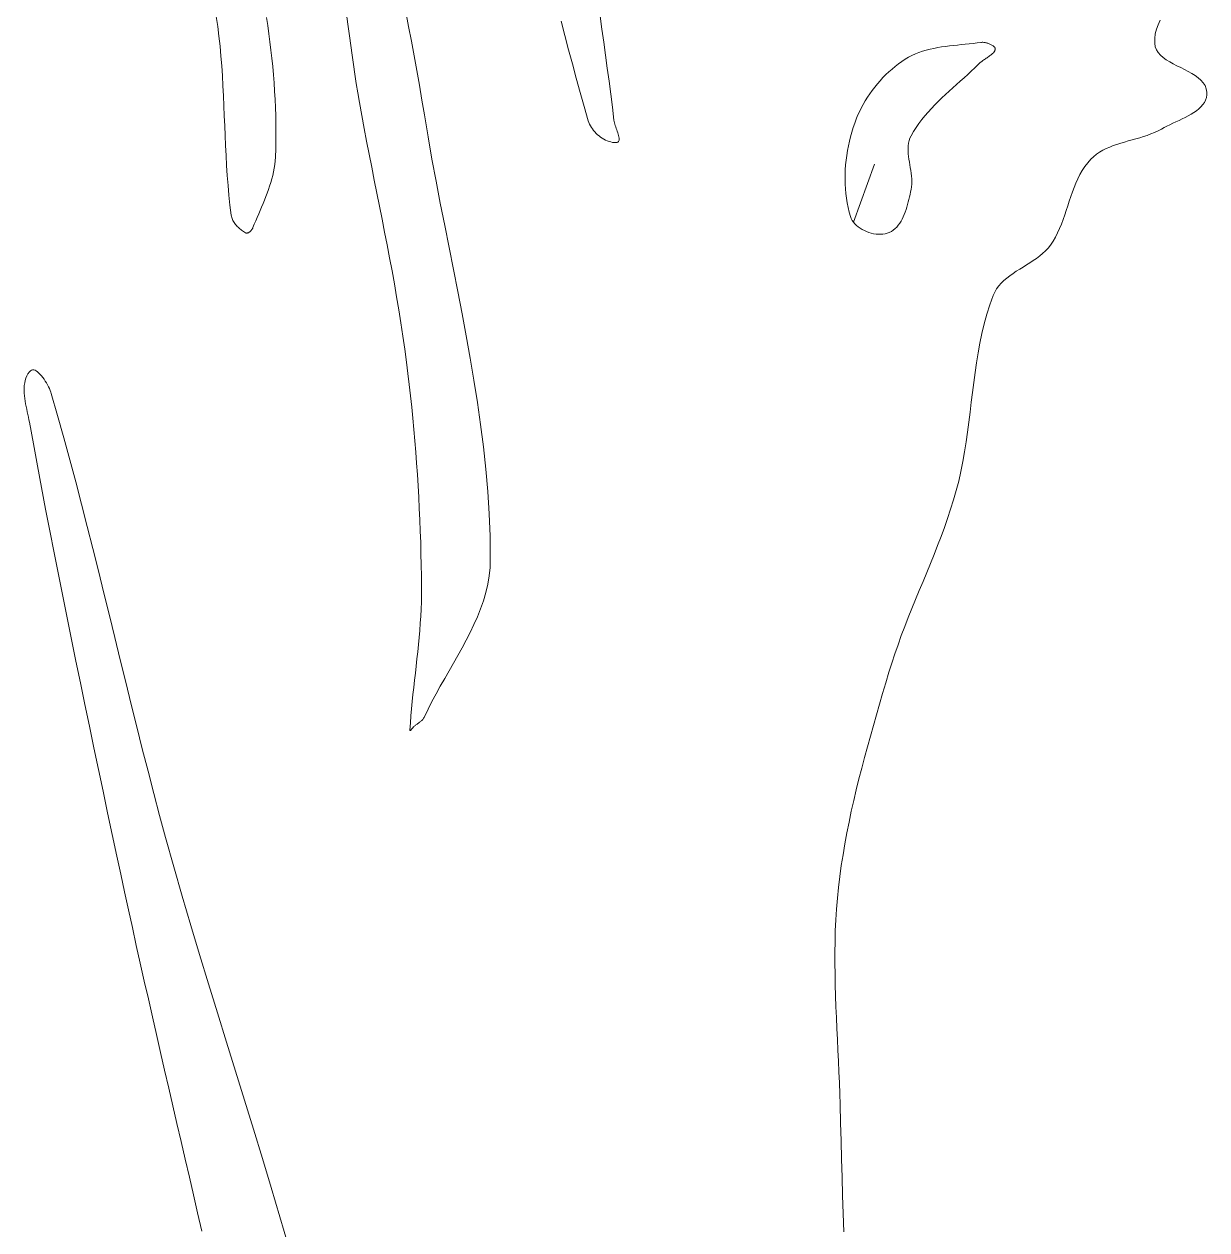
# Model space of a CAD drawing. Header units: inches. Extents: x -12 to 23, y -13.2 to 21.7.
# Drawn here: x 18.203 to 21.175, y -4.067 to -1.037 of the extents above; entities that cross this region are included whole.
import ezdxf

# ---------------------------------------------------------------- set-up
doc = ezdxf.new("R2010")
doc.units = ezdxf.units.IN
doc.header["$MEASUREMENT"] = 0
doc.layers.get('0').update_dxf_attribs({"lineweight": 0})

msp = doc.modelspace()

# ---------------------------------------------------------------- linework, layer by layer
at = {"color": 30, "linetype": 'Continuous', "lineweight": 0, "true_color": 0xff7e00}
msp.add_line((20.2869, -1.5344), (20.3397, -1.3884), dxfattribs=at)
at = {"color": 7, "linetype": 'Continuous', "lineweight": 0, "flags": 128}
for points in [[(18.6858, -1.0179), (18.6895, -1.0425), (18.6927, -1.0673), (18.6954, -1.0921), (18.6978, -1.117), (18.6997, -1.1419), (18.7014, -1.1668), (18.7028, -1.1918), (18.7041, -1.2169), (18.7052, -1.2419), (18.7062, -1.267), (18.7072, -1.292), (18.7082, -1.3171), (18.7093, -1.3421), (18.7105, -1.3672), (18.7119, -1.3922), (18.7136, -1.4172), (18.7155, -1.4421), (18.7177, -1.467), (18.7204, -1.4918), (18.7235, -1.5166), (18.724, -1.5195), (18.7247, -1.5224), (18.7256, -1.5252), (18.7267, -1.5279), (18.728, -1.5306), (18.7294, -1.5332), (18.731, -1.5357), (18.7327, -1.5381), (18.7345, -1.5405), (18.7365, -1.5428), (18.7385, -1.545), (18.7406, -1.5471), (18.7428, -1.5491), (18.7451, -1.5511), (18.7474, -1.553), (18.7497, -1.5547), (18.7521, -1.5564), (18.7545, -1.5581), (18.7569, -1.5596), (18.7593, -1.561), (18.7603, -1.5615), (18.7613, -1.5618), (18.7624, -1.5619), (18.7634, -1.5618), (18.7645, -1.5617), (18.7656, -1.5613), (18.7668, -1.5609), (18.7679, -1.5603), (18.7689, -1.5596), (18.77, -1.5589), (18.7711, -1.558), (18.7721, -1.5571), (18.773, -1.5561), (18.774, -1.5551), (18.7748, -1.554), (18.7756, -1.5529), (18.7764, -1.5517), (18.777, -1.5506), (18.7776, -1.5494), (18.7781, -1.5483), (18.7816, -1.5397), (18.7851, -1.5311), (18.7888, -1.5225), (18.7925, -1.5138), (18.7962, -1.5052), (18.7998, -1.4965), (18.8035, -1.4878), (18.8071, -1.4791), (18.8105, -1.4703), (18.8139, -1.4616), (18.8171, -1.4527), (18.8201, -1.4439), (18.823, -1.4349), (18.8255, -1.426), (18.8279, -1.4169), (18.8299, -1.4078), (18.8316, -1.3987), (18.833, -1.3895), (18.834, -1.3802), (18.8346, -1.3708), (18.8353, -1.3501), (18.8357, -1.3294), (18.8358, -1.3087), (18.8357, -1.288), (18.8353, -1.2673), (18.8346, -1.2466), (18.8337, -1.2259), (18.8325, -1.2052), (18.8311, -1.1845), (18.8295, -1.1639), (18.8277, -1.1432), (18.8256, -1.1226), (18.8233, -1.102), (18.8209, -1.0814), (18.8182, -1.0608), (18.8154, -1.0403), (18.8125, -1.0199)], [(19.0138, -1.0187), (19.0171, -1.0427), (19.0204, -1.0666), (19.0237, -1.0905), (19.027, -1.1144), (19.0304, -1.1383), (19.0339, -1.1622), (19.0375, -1.186), (19.0414, -1.2097), (19.0455, -1.2334), (19.0514, -1.2661), (19.0575, -1.2987), (19.0637, -1.3313), (19.0701, -1.3639), (19.0765, -1.3964), (19.083, -1.429), (19.0895, -1.4615), (19.096, -1.4941), (19.1024, -1.5266), (19.1088, -1.5592), (19.1152, -1.5917), (19.1214, -1.6243), (19.1275, -1.6569), (19.1334, -1.6896), (19.1392, -1.7223), (19.1447, -1.755), (19.15, -1.7878), (19.155, -1.8206), (19.1597, -1.8535), (19.1641, -1.8864), (19.1676, -1.9146), (19.171, -1.9427), (19.1741, -1.9709), (19.1771, -1.9991), (19.1799, -2.0274), (19.1825, -2.0556), (19.185, -2.0839), (19.1872, -2.1122), (19.1894, -2.1405), (19.1913, -2.1689), (19.1931, -2.1972), (19.1947, -2.2256), (19.1961, -2.254), (19.1974, -2.2824), (19.1985, -2.3108), (19.1995, -2.3392), (19.2003, -2.3676), (19.2009, -2.396), (19.2014, -2.4244), (19.2018, -2.4528), (19.2018, -2.4708), (19.2014, -2.4887), (19.2007, -2.5067), (19.1998, -2.5246), (19.1986, -2.5425), (19.1972, -2.5604), (19.1957, -2.5783), (19.1939, -2.5962), (19.1921, -2.6141), (19.1901, -2.632), (19.1881, -2.6499), (19.1861, -2.6677), (19.1841, -2.6856), (19.1821, -2.7035), (19.1802, -2.7214), (19.1783, -2.7393), (19.1766, -2.7572), (19.1751, -2.7751), (19.1737, -2.793), (19.1726, -2.811), (19.1726, -2.8116), (19.1727, -2.8119), (19.1729, -2.8121), (19.1732, -2.8121), (19.1735, -2.812), (19.1739, -2.8117), (19.1744, -2.8113), (19.1749, -2.8108), (19.1754, -2.8102), (19.176, -2.8095), (19.1766, -2.8088), (19.1773, -2.808), (19.1779, -2.8073), (19.1786, -2.8065), (19.1792, -2.8057), (19.1798, -2.8049), (19.1804, -2.8042), (19.181, -2.8036), (19.1815, -2.803), (19.182, -2.8025), (19.1834, -2.8013), (19.1848, -2.8001), (19.1862, -2.799), (19.1877, -2.7979), (19.1892, -2.7968), (19.1908, -2.7957), (19.1923, -2.7946), (19.1938, -2.7936), (19.1953, -2.7925), (19.1968, -2.7914), (19.1983, -2.7902), (19.1997, -2.7891), (19.2011, -2.7879), (19.2024, -2.7866), (19.2037, -2.7853), (19.2049, -2.7839), (19.206, -2.7825), (19.207, -2.781), (19.208, -2.7794), (19.2088, -2.7777), (19.2088, -2.7777), (19.2088, -2.7777), (19.2088, -2.7777), (19.2088, -2.7777), (19.2181, -2.7582), (19.2279, -2.7389), (19.2382, -2.7196), (19.2489, -2.7004), (19.2598, -2.6813), (19.2708, -2.6621), (19.2819, -2.6429), (19.2928, -2.6237), (19.3035, -2.6045), (19.314, -2.5851), (19.3239, -2.5656), (19.3333, -2.5459), (19.342, -2.5261), (19.35, -2.5061), (19.357, -2.4859), (19.363, -2.4654), (19.3679, -2.4446), (19.3715, -2.4235), (19.3738, -2.4022), (19.3745, -2.3804), (19.3738, -2.3239), (19.3715, -2.2676), (19.3679, -2.2113), (19.363, -2.1552), (19.357, -2.0992), (19.35, -2.0432), (19.3421, -1.9874), (19.3334, -1.9316), (19.324, -1.8759), (19.314, -1.8203), (19.3036, -1.7647), (19.2929, -1.7091), (19.2819, -1.6535), (19.2709, -1.598), (19.2598, -1.5425), (19.2489, -1.487), (19.2383, -1.4314), (19.2279, -1.3758), (19.2181, -1.3202), (19.2088, -1.2646), (19.2027, -1.2275), (19.1964, -1.1905), (19.1899, -1.1535), (19.1831, -1.1165), (19.1762, -1.0796), (19.1692, -1.0427), (19.1621, -1.0058)], [(19.5526, -1.0291), (19.5617, -1.0651), (19.5711, -1.101), (19.5806, -1.1368), (19.5904, -1.1726), (19.6003, -1.2084), (19.6104, -1.244), (19.6207, -1.2796), (19.6222, -1.2838), (19.6239, -1.2881), (19.626, -1.2922), (19.6283, -1.2963), (19.631, -1.3002), (19.6339, -1.3041), (19.637, -1.3078), (19.6403, -1.3114), (19.6439, -1.3147), (19.6476, -1.3179), (19.6515, -1.3209), (19.6555, -1.3236), (19.6597, -1.3261), (19.6639, -1.3283), (19.6683, -1.3302), (19.6727, -1.3317), (19.6771, -1.333), (19.6816, -1.3339), (19.686, -1.3344), (19.6905, -1.3345), (19.693, -1.3342), (19.6949, -1.3334), (19.6964, -1.3321), (19.6973, -1.3304), (19.6979, -1.3283), (19.698, -1.3258), (19.6978, -1.3231), (19.6974, -1.3201), (19.6966, -1.3168), (19.6957, -1.3134), (19.6946, -1.3099), (19.6934, -1.3062), (19.6922, -1.3025), (19.6909, -1.2988), (19.6896, -1.2951), (19.6884, -1.2915), (19.6873, -1.288), (19.6864, -1.2846), (19.6857, -1.2815), (19.6852, -1.2785), (19.6852, -1.2785), (19.6852, -1.2785), (19.6852, -1.2785), (19.6852, -1.2785), (19.6812, -1.2458), (19.677, -1.213), (19.6727, -1.1803), (19.6684, -1.1476), (19.6639, -1.1149), (19.6594, -1.0822), (19.6549, -1.0495), (19.6504, -1.0168)], [(18.8673, -4.1076), (18.8459, -4.0341), (18.8241, -3.9607), (18.802, -3.8874), (18.7796, -3.8142), (18.757, -3.7411), (18.7343, -3.6679), (18.7116, -3.5948), (18.6889, -3.5216), (18.6664, -3.4484), (18.6441, -3.3752), (18.6221, -3.3019), (18.6005, -3.2284), (18.5794, -3.1549), (18.5588, -3.0812), (18.5437, -3.0256), (18.529, -2.9699), (18.5145, -2.9141), (18.5002, -2.8583), (18.4862, -2.8024), (18.4723, -2.7465), (18.4585, -2.6905), (18.4448, -2.6346), (18.4311, -2.5786), (18.4174, -2.5226), (18.4037, -2.4666), (18.3899, -2.4107), (18.3759, -2.3548), (18.3618, -2.2989), (18.3475, -2.2431), (18.3329, -2.1874), (18.3181, -2.1317), (18.3029, -2.0762), (18.2874, -2.0207), (18.2714, -1.9654), (18.2701, -1.9614), (18.2685, -1.9572), (18.2666, -1.9528), (18.2644, -1.9481), (18.262, -1.9434), (18.2593, -1.9386), (18.2565, -1.9339), (18.2535, -1.9293), (18.2503, -1.925), (18.2471, -1.9208), (18.2438, -1.9171), (18.2405, -1.9137), (18.2372, -1.9108), (18.2339, -1.9085), (18.2307, -1.9068), (18.2275, -1.9058), (18.2245, -1.9056), (18.2216, -1.9063), (18.219, -1.9078), (18.2165, -1.9104), (18.2129, -1.9156), (18.21, -1.921), (18.2077, -1.9266), (18.2059, -1.9325), (18.2046, -1.9385), (18.2037, -1.9447), (18.2033, -1.9511), (18.2032, -1.9576), (18.2035, -1.9641), (18.204, -1.9708), (18.2048, -1.9775), (18.2058, -1.9843), (18.207, -1.991), (18.2083, -1.9978), (18.2097, -2.0046), (18.2111, -2.0113), (18.2126, -2.0179), (18.214, -2.0245), (18.2153, -2.0309), (18.2165, -2.0372), (18.2264, -2.0919), (18.2366, -2.1466), (18.2468, -2.2013), (18.2572, -2.2559), (18.2678, -2.3105), (18.2784, -2.3651), (18.2892, -2.4197), (18.3001, -2.4742), (18.3111, -2.5287), (18.3221, -2.5833), (18.3333, -2.6377), (18.3445, -2.6922), (18.3558, -2.7467), (18.3672, -2.8011), (18.3786, -2.8556), (18.3901, -2.91), (18.4016, -2.9644), (18.4131, -3.0188), (18.4247, -3.0732), (18.4363, -3.1276), (18.4459, -3.1726), (18.4556, -3.2175), (18.4653, -3.2623), (18.4752, -3.3072), (18.4851, -3.3521), (18.4951, -3.3969), (18.5052, -3.4417), (18.5153, -3.4865), (18.5255, -3.5313), (18.5357, -3.5761), (18.5459, -3.6209), (18.5562, -3.6656), (18.5666, -3.7104), (18.5769, -3.7552), (18.5873, -3.7999), (18.5976, -3.8447), (18.608, -3.8894), (18.6184, -3.9342), (18.6288, -3.9789), (18.6391, -4.0237), (18.6499, -4.0702)]]:
    msp.add_lwpolyline(points, dxfattribs=at)
at = {"color": 7, "linetype": 'Continuous', "lineweight": 0}
msp.add_lwpolyline([(21.0572, -1.0272), (21.0521, -1.0382), (21.0481, -1.0495), (21.0452, -1.061), (21.0437, -1.0728), (21.0438, -1.0849), (21.0452, -1.0935), (21.0483, -1.1012), (21.0528, -1.1083), (21.0585, -1.1149), (21.0653, -1.1209), (21.0729, -1.1264), (21.0813, -1.1317), (21.0903, -1.1367), (21.0996, -1.1415), (21.109, -1.1462), (21.1185, -1.151), (21.1278, -1.1558), (21.1367, -1.1608), (21.1452, -1.166), (21.1529, -1.1716), (21.1597, -1.1776), (21.1655, -1.1841), (21.1701, -1.1912), (21.1732, -1.199), (21.1748, -1.2075), (21.1748, -1.2146), (21.1737, -1.2213), (21.1715, -1.2276), (21.1685, -1.2336), (21.1645, -1.2392), (21.1598, -1.2445), (21.1545, -1.2495), (21.1485, -1.2543), (21.142, -1.2588), (21.1351, -1.2631), (21.1278, -1.2672), (21.1203, -1.2712), (21.1126, -1.275), (21.1048, -1.2788), (21.0969, -1.2824), (21.0892, -1.286), (21.0816, -1.2896), (21.0743, -1.2932), (21.0673, -1.2968), (21.0607, -1.3005), (21.0521, -1.3051), (21.0434, -1.3092), (21.0343, -1.3129), (21.0251, -1.3163), (21.0157, -1.3194), (21.0062, -1.3223), (20.9966, -1.3251), (20.9869, -1.3278), (20.9773, -1.3305), (20.9677, -1.3332), (20.9582, -1.336), (20.9488, -1.339), (20.9396, -1.3422), (20.9306, -1.3457), (20.9218, -1.3496), (20.9133, -1.3539), (20.9052, -1.3587), (20.8974, -1.364), (20.8901, -1.3699), (20.8831, -1.3765), (20.8753, -1.3854), (20.8682, -1.3948), (20.8618, -1.4046), (20.856, -1.4148), (20.8506, -1.4254), (20.8458, -1.4362), (20.8413, -1.4473), (20.837, -1.4586), (20.833, -1.4701), (20.8292, -1.4816), (20.8254, -1.4932), (20.8216, -1.5049), (20.8177, -1.5164), (20.8136, -1.5279), (20.8093, -1.5393), (20.8047, -1.5504), (20.7998, -1.5613), (20.7943, -1.5719), (20.7883, -1.5822), (20.7817, -1.5921), (20.7758, -1.5996), (20.7693, -1.6067), (20.7622, -1.6133), (20.7547, -1.6195), (20.7468, -1.6254), (20.7386, -1.6311), (20.7302, -1.6366), (20.7216, -1.642), (20.7131, -1.6473), (20.7045, -1.6526), (20.696, -1.658), (20.6878, -1.6635), (20.6798, -1.6691), (20.6721, -1.675), (20.6649, -1.6812), (20.6582, -1.6878), (20.652, -1.6948), (20.6466, -1.7023), (20.6419, -1.7103), (20.638, -1.7189), (20.6296, -1.7423), (20.6221, -1.766), (20.6155, -1.79), (20.6097, -1.8141), (20.6046, -1.8385), (20.6, -1.863), (20.596, -1.8876), (20.5923, -1.9124), (20.589, -1.9372), (20.5858, -1.9622), (20.5828, -1.9871), (20.5798, -2.0121), (20.5767, -2.037), (20.5734, -2.0619), (20.5699, -2.0868), (20.566, -2.1115), (20.5617, -2.1362), (20.5568, -2.1607), (20.5513, -2.185), (20.545, -2.2092), (20.5383, -2.2325), (20.531, -2.2558), (20.5233, -2.2788), (20.5152, -2.3018), (20.5068, -2.3246), (20.4981, -2.3473), (20.4892, -2.37), (20.4801, -2.3926), (20.4709, -2.4152), (20.4616, -2.4377), (20.4522, -2.4602), (20.4429, -2.4828), (20.4337, -2.5054), (20.4246, -2.528), (20.4158, -2.5507), (20.4071, -2.5734), (20.3988, -2.5963), (20.3907, -2.6193), (20.3831, -2.6424), (20.376, -2.6656), (20.3681, -2.6923), (20.3602, -2.719), (20.3523, -2.7457), (20.3445, -2.7724), (20.3369, -2.7992), (20.3293, -2.826), (20.3218, -2.8529), (20.3146, -2.8798), (20.3075, -2.9067), (20.3006, -2.9337), (20.294, -2.9607), (20.2876, -2.9878), (20.2815, -3.015), (20.2758, -3.0422), (20.2703, -3.0694), (20.2653, -3.0967), (20.2606, -3.1241), (20.2563, -3.1516), (20.2525, -3.1791), (20.2492, -3.2066), (20.2464, -3.2337), (20.2442, -3.2609), (20.2425, -3.288), (20.2413, -3.3152), (20.2406, -3.3425), (20.2402, -3.3697), (20.2402, -3.397), (20.2405, -3.4242), (20.2411, -3.4515), (20.2419, -3.4788), (20.2429, -3.5061), (20.244, -3.5335), (20.2452, -3.5608), (20.2465, -3.5881), (20.2479, -3.6154), (20.2492, -3.6427), (20.2504, -3.67), (20.2516, -3.6973), (20.2526, -3.7246), (20.2534, -3.7519), (20.2546, -3.7975), (20.2558, -3.8432), (20.2571, -3.8888), (20.2584, -3.9345), (20.2597, -3.9802), (20.2611, -4.0258), (20.2626, -4.0715)], dxfattribs=at)
at = {"color": 7, "linetype": 'Continuous', "lineweight": 0, "flags": 128}
msp.add_lwpolyline([(20.607, -1.0828), (20.5973, -1.0841), (20.5875, -1.0852), (20.5776, -1.0863), (20.5677, -1.0873), (20.5578, -1.0883), (20.5479, -1.0893), (20.5379, -1.0904), (20.528, -1.0915), (20.5181, -1.0928), (20.5083, -1.0942), (20.4985, -1.0958), (20.4888, -1.0977), (20.4793, -1.0998), (20.4698, -1.1022), (20.4605, -1.105), (20.4514, -1.1081), (20.4424, -1.1116), (20.4337, -1.1156), (20.4251, -1.1201), (20.4168, -1.1251), (20.4082, -1.1307), (20.3999, -1.1368), (20.3917, -1.1431), (20.3837, -1.1497), (20.3759, -1.1566), (20.3683, -1.1638), (20.3609, -1.1712), (20.3538, -1.1789), (20.3469, -1.1868), (20.3402, -1.195), (20.3339, -1.2033), (20.3277, -1.2119), (20.3219, -1.2206), (20.3164, -1.2295), (20.3112, -1.2386), (20.3063, -1.2478), (20.3017, -1.2571), (20.2974, -1.2665), (20.2935, -1.276), (20.29, -1.2857), (20.2863, -1.2968), (20.2828, -1.3082), (20.2796, -1.3197), (20.2768, -1.3313), (20.2742, -1.343), (20.2719, -1.3548), (20.27, -1.3667), (20.2684, -1.3787), (20.2671, -1.3907), (20.2662, -1.4027), (20.2657, -1.4147), (20.2656, -1.4267), (20.2658, -1.4387), (20.2665, -1.4506), (20.2675, -1.4625), (20.269, -1.4743), (20.2709, -1.486), (20.2733, -1.4975), (20.2761, -1.509), (20.2794, -1.5202), (20.2813, -1.5252), (20.2838, -1.5299), (20.2869, -1.5344), (20.2905, -1.5386), (20.2946, -1.5426), (20.299, -1.5463), (20.3038, -1.5498), (20.309, -1.5529), (20.3144, -1.5557), (20.32, -1.5582), (20.3257, -1.5603), (20.3316, -1.562), (20.3375, -1.5634), (20.3435, -1.5643), (20.3494, -1.5648), (20.3552, -1.5649), (20.3609, -1.5645), (20.3664, -1.5636), (20.3717, -1.5623), (20.3766, -1.5604), (20.382, -1.5577), (20.3869, -1.5545), (20.3914, -1.5508), (20.3956, -1.5467), (20.3995, -1.5422), (20.4031, -1.5373), (20.4063, -1.5322), (20.4093, -1.5267), (20.4121, -1.521), (20.4146, -1.5151), (20.4169, -1.509), (20.419, -1.5028), (20.421, -1.4965), (20.4227, -1.4901), (20.4244, -1.4837), (20.426, -1.4774), (20.4275, -1.471), (20.4289, -1.4647), (20.4302, -1.4586), (20.4316, -1.4526), (20.4328, -1.446), (20.4334, -1.4392), (20.4336, -1.4324), (20.4333, -1.4255), (20.4328, -1.4185), (20.4319, -1.4115), (20.4309, -1.4045), (20.4297, -1.3975), (20.4285, -1.3904), (20.4273, -1.3834), (20.4262, -1.3764), (20.4252, -1.3695), (20.4245, -1.3626), (20.424, -1.3558), (20.424, -1.3491), (20.4243, -1.3425), (20.4252, -1.336), (20.4267, -1.3296), (20.4288, -1.3234), (20.4316, -1.3174), (20.4377, -1.3067), (20.4442, -1.2963), (20.4512, -1.2863), (20.4585, -1.2765), (20.4663, -1.267), (20.4743, -1.2577), (20.4826, -1.2486), (20.4912, -1.2397), (20.5, -1.2309), (20.509, -1.2223), (20.5181, -1.2138), (20.5273, -1.2053), (20.5366, -1.197), (20.546, -1.1886), (20.5553, -1.1803), (20.5646, -1.1719), (20.5738, -1.1635), (20.5829, -1.155), (20.5919, -1.1464), (20.6006, -1.1377), (20.6024, -1.136), (20.6043, -1.1343), (20.6062, -1.1327), (20.6082, -1.1312), (20.6102, -1.1297), (20.6122, -1.1282), (20.6143, -1.1267), (20.6163, -1.1253), (20.6184, -1.1239), (20.6205, -1.1225), (20.6226, -1.1211), (20.6247, -1.1196), (20.6267, -1.1182), (20.6288, -1.1167), (20.6308, -1.1152), (20.6327, -1.1137), (20.6346, -1.1121), (20.6365, -1.1104), (20.6383, -1.1086), (20.64, -1.1068), (20.6404, -1.1063), (20.6408, -1.1057), (20.6412, -1.1051), (20.6415, -1.1045), (20.6418, -1.1038), (20.6421, -1.103), (20.6423, -1.1023), (20.6425, -1.1015), (20.6426, -1.1007), (20.6427, -1.1), (20.6427, -1.0992), (20.6427, -1.0985), (20.6427, -1.0977), (20.6425, -1.097), (20.6424, -1.0963), (20.6421, -1.0957), (20.6418, -1.0951), (20.6415, -1.0945), (20.641, -1.094), (20.6405, -1.0936), (20.6391, -1.0926), (20.6376, -1.0916), (20.6361, -1.0906), (20.6345, -1.0897), (20.6329, -1.0888), (20.6313, -1.0879), (20.6296, -1.0871), (20.628, -1.0864), (20.6263, -1.0857), (20.6245, -1.085), (20.6228, -1.0844), (20.6211, -1.0839), (20.6193, -1.0835), (20.6176, -1.0831), (20.6158, -1.0828), (20.614, -1.0826), (20.6123, -1.0825), (20.6105, -1.0825), (20.6087, -1.0826), (20.607, -1.0828), (20.607, -1.0828), (20.607, -1.0828), (20.607, -1.0828)], close=True, dxfattribs=at)

doc.saveas('drawing.dxf')
